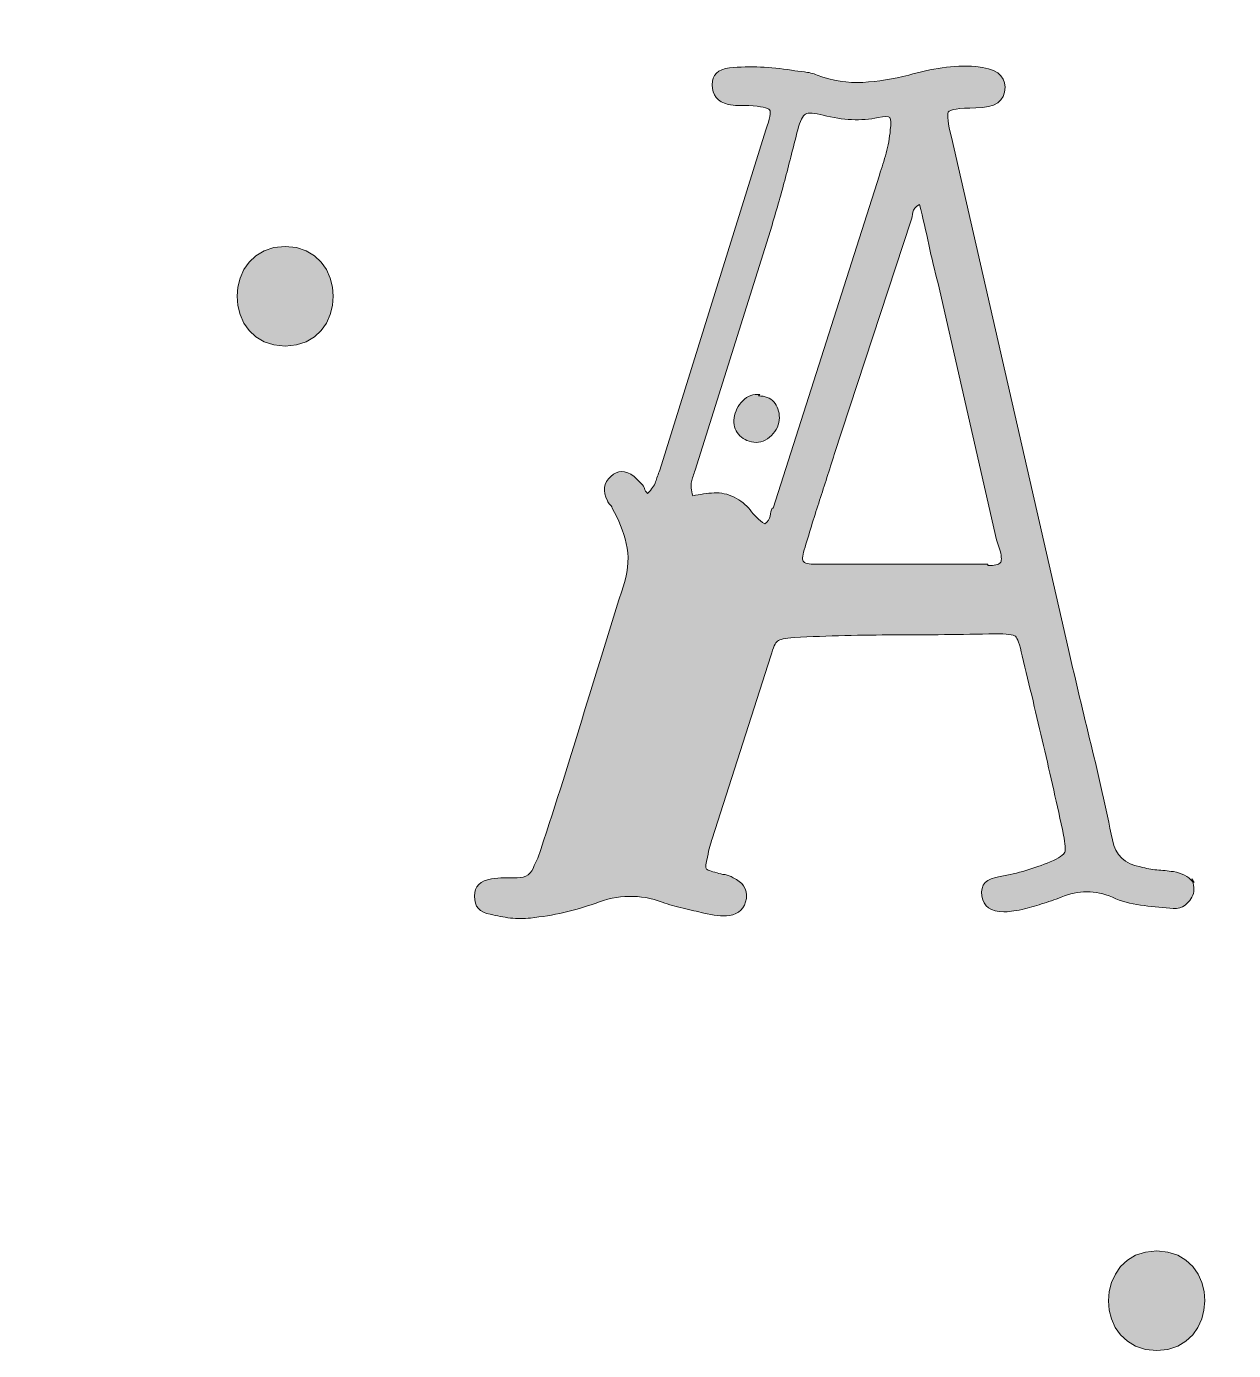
# Model space of a CAD drawing. Header units: inches. Extents: x 98 to 986, y -1004 to -77.
# Drawn here: x 351.7 to 452.2, y -945.8 to -835.5 of the extents above; entities that cross this region are included whole.
import ezdxf

# ---------------------------------------------------------------- set-up
doc = ezdxf.new("R2010")
doc.units = ezdxf.units.IN
doc.header["$MEASUREMENT"] = 0
doc.layers.add('Layer 1', color=7, linetype='Continuous')

# ---------------------------------------------------------------- blocks, each defined once
blk = doc.blocks.new('block 2')
at = {"layer": 'Layer 1', "true_color": 0x71020c}
h = blk.add_hatch(color=16, dxfattribs=at)
h.dxf.hatch_style = 2
edge = h.paths.add_edge_path()
edge.add_spline(control_points=[(769.75, -733.53), (768.22, -732.88), (766.48, -732.22), (764.3, -732.22), (751, -731.13), (740.54, -744.21), (734.43, -755.11), (730.94, -761.87), (727.46, -769.5), (724.62, -777.35), (727.02, -766.67), (729.64, -755.11), (732.69, -743.34), (732.69, -743.34), (734.22, -736.15), (734.22, -736.15), (737.05, -725.03), (716.56, -724.81), (713.5, -736.15), (710.6, -748.09), (708.27, -759.86), (706.61, -770.55), (703.33, -775.27), (697.95, -779.34), (692.35, -781.71), (689.09, -783.02), (686.03, -783.67), (683.2, -783.89), (686.47, -774.73), (690.83, -758.17), (687.34, -749.45), (685.6, -745.96), (683.2, -744.21), (680.58, -744.21), (680.15, -744.21), (679.93, -744.43), (679.49, -744.43), (675.35, -744.87), (671.86, -747.48), (669.68, -751.41), (667.28, -754.68), (665.98, -759.26), (665.32, -763.83), (665.1, -764.49), (665.32, -765.36), (665.1, -766.01), (664.67, -774.95), (666.63, -780.84), (670.34, -784.55), (672.08, -786.07), (674.26, -787.38), (676.44, -788.03), (671.43, -800.9), (664.45, -811.36), (657.91, -812.67), (642.87, -815.72), (648.32, -768.41), (659.87, -747.27), (663.36, -741.16), (667.94, -737.02), (672.74, -737.24), (674.26, -737.46), (676.44, -738.33), (678.19, -740.07), (680.58, -742.47), (684.94, -737.67), (682.11, -735.28), (673.61, -728.3), (656.82, -733.1), (647.66, -740.94), (639.23, -748.22), (633.5, -759.02), (630.59, -770.31), (623.56, -788.27), (603.6, -792.4), (594.25, -793.27), (597.3, -779.75), (600.14, -767.76), (601.01, -762.53), (601.01, -762.53), (602.54, -760.56), (602.54, -760.56), (606.46, -755.33), (610.6, -749.88), (611.26, -749.23), (623.25, -734.4), (633.49, -716.74), (640.03, -701.7), (651.15, -675.98), (647.01, -663.33), (637.64, -662.9), (612.78, -661.81), (592.51, -709.77), (581.17, -755.77), (580.15, -759.7), (579.05, -764.61), (577.97, -770.1), (577.97, -770.1), (576.59, -773.86), (576.59, -773.86), (573.75, -781.06), (561.33, -816.15), (551.52, -815.07), (533.64, -813.32), (581.38, -734.62), (549.56, -732.22), (536.26, -731.13), (525.79, -744.21), (519.69, -755.11), (516.2, -761.87), (512.71, -769.5), (509.66, -777.35), (509.66, -777.35), (513.58, -761), (513.58, -761), (516.2, -750.1), (520.13, -733.32), (504.86, -732.22), (491.57, -731.13), (481.1, -744.21), (475, -755.11), (471.51, -761.87), (468.02, -769.5), (465.19, -777.35), (467.37, -767.32), (469.98, -756.2), (472.82, -745.09), (472.82, -745.09), (473.25, -743.34), (473.25, -743.34), (473.25, -743.34), (474.13, -739.42), (474.13, -739.42), (476.96, -728.52), (456.03, -728.3), (453.41, -738.98), (450.8, -750.1), (448.7, -760.94), (447.19, -770.83), (443.89, -775.43), (438.63, -779.39), (433.14, -781.71), (429.87, -783.02), (426.82, -783.67), (423.98, -783.89), (427.25, -774.73), (431.61, -758.17), (428.12, -749.45), (426.38, -745.96), (423.98, -744.21), (421.37, -744.21), (420.93, -744.21), (420.71, -744.43), (420.28, -744.43), (416.13, -744.87), (412.65, -747.48), (410.46, -751.41), (408.07, -754.68), (406.76, -759.26), (406.1, -763.83), (405.89, -764.49), (406.1, -765.36), (405.89, -766.01), (405.45, -774.95), (407.41, -780.84), (411.12, -784.55), (412.86, -786.07), (415.04, -787.38), (417.22, -788.03), (412.21, -800.9), (405.23, -811.36), (398.69, -812.67), (383.65, -815.72), (389.1, -768.41), (400.66, -747.27), (404.14, -741.16), (408.72, -737.02), (413.52, -737.24), (415.04, -737.46), (417.22, -738.33), (418.97, -740.07), (421.37, -742.47), (425.73, -737.67), (422.89, -735.28), (414.39, -728.3), (397.6, -733.1), (388.45, -740.94), (380.25, -748.02), (374.62, -758.42), (371.64, -769.37), (371.58, -769.5), (371.49, -769.58), (371.44, -769.72), (365.77, -783.24), (352.25, -815.72), (335.91, -814.63), (313.67, -813.32), (321.73, -769.28), (333.51, -749.23), (341.14, -736.15), (350.73, -737.89), (355.31, -748.79), (356.83, -752.28), (361.19, -749.45), (359.67, -746.18), (359.23, -744.65), (358.58, -743.34), (357.92, -742.04), (354, -735.28), (348.33, -733.53), (343.97, -733.75), (297.54, -735.71), (282.28, -823.57), (327.84, -824.01), (347.18, -824.01), (360.18, -803.81), (369.21, -785.4), (368.57, -805.02), (376.9, -822.02), (394.99, -819.86), (405.01, -818.77), (415.48, -805.04), (422.02, -788.69), (425.94, -788.69), (430.3, -787.82), (434.23, -786.07), (438.54, -784.26), (442.66, -781.65), (446.11, -778.47), (444.33, -792.28), (443.86, -803.59), (444.91, -810.05), (447.53, -827.71), (453.41, -827.71), (459.52, -808.09), (464.1, -793.7), (471.07, -770.81), (480.01, -754.9), (481.97, -751.63), (489.17, -740.94), (493.09, -741.82), (497.45, -742.47), (494.4, -756.2), (493.75, -760.35), (489.61, -782.15), (488.08, -800.9), (489.61, -810.05), (492.22, -827.71), (498.11, -827.71), (504.21, -808.09), (508.79, -793.7), (515.77, -770.81), (524.7, -754.9), (526.66, -751.63), (533.64, -740.94), (537.78, -741.82), (548.03, -743.78), (517.51, -822.7), (547.81, -822.7), (558.66, -822.7), (567.7, -806.83), (574.58, -790.81), (572.77, -804.46), (571.69, -819.04), (572.45, -831.2), (574.85, -871.75), (601.88, -866.95), (606.24, -832.51), (606.9, -828.15), (607.11, -823.79), (606.68, -819.43), (605.81, -810.27), (603.41, -801.99), (598.83, -797.41), (607.54, -795.9), (620.1, -792.05), (628.62, -782.05), (626.88, -803.04), (635.1, -822.14), (654.2, -819.86), (664.23, -818.77), (674.7, -805.04), (681.24, -788.69), (685.16, -788.69), (689.52, -787.82), (693.45, -786.07), (697.84, -784.23), (702.03, -781.55), (705.51, -778.29), (703.7, -792.22), (703.2, -803.64), (704.35, -810.05), (706.97, -827.71), (712.85, -827.71), (718.96, -808.09), (723.53, -793.7), (730.51, -770.81), (739.45, -754.9), (741.41, -751.63), (748.6, -740.94), (752.53, -741.82), (753.84, -742.04), (753.4, -743.78), (754.49, -745.3), (764.08, -756.64), (779.34, -738.98), (769.75, -733.53)], knot_values=[0, 0, 0, 0, 1, 1, 1, 2, 2, 2, 3, 3, 3, 4, 4, 4, 5, 5, 5, 6, 6, 6, 7, 7, 7, 8, 8, 8, 9, 9, 9, 10, 10, 10, 11, 11, 11, 12, 12, 12, 13, 13, 13, 14, 14, 14, 15, 15, 15, 16, 16, 16, 17, 17, 17, 18, 18, 18, 19, 19, 19, 20, 20, 20, 21, 21, 21, 22, 22, 22, 23, 23, 23, 24, 24, 24, 25, 25, 25, 26, 26, 26, 27, 27, 27, 28, 28, 28, 29, 29, 29, 30, 30, 30, 31, 31, 31, 32, 32, 32, 33, 33, 33, 34, 34, 34, 35, 35, 35, 36, 36, 36, 37, 37, 37, 38, 38, 38, 39, 39, 39, 40, 40, 40, 41, 41, 41, 42, 42, 42, 43, 43, 43, 44, 44, 44, 45, 45, 45, 46, 46, 46, 47, 47, 47, 48, 48, 48, 49, 49, 49, 50, 50, 50, 51, 51, 51, 52, 52, 52, 53, 53, 53, 54, 54, 54, 55, 55, 55, 56, 56, 56, 57, 57, 57, 58, 58, 58, 59, 59, 59, 60, 60, 60, 61, 61, 61, 62, 62, 62, 63, 63, 63, 64, 64, 64, 65, 65, 65, 66, 66, 66, 67, 67, 67, 68, 68, 68, 69, 69, 69, 70, 70, 70, 71, 71, 71, 72, 72, 72, 73, 73, 73, 74, 74, 74, 75, 75, 75, 76, 76, 76, 77, 77, 77, 78, 78, 78, 79, 79, 79, 80, 80, 80, 81, 81, 81, 82, 82, 82, 83, 83, 83, 84, 84, 84, 85, 85, 85, 86, 86, 86, 87, 87, 87, 88, 88, 88, 89, 89, 89, 90, 90, 90, 91, 91, 91, 92, 92, 92, 93, 93, 93, 94, 94, 94, 95, 95, 95, 96, 96, 96, 97, 97, 97, 98, 98, 98, 99, 99, 99, 100, 100, 100, 101, 101, 101, 102, 102, 102, 102], degree=3, periodic=1)
edge = h.paths.add_edge_path()
edge.add_spline(control_points=[(603.85, -748.14), (603.85, -748.14), (604.93, -743.12), (604.93, -743.12), (607.55, -733.53), (622.37, -666.82), (638.07, -670.09), (642.65, -671.18), (644.17, -680.99), (635.67, -700.39), (629.13, -715), (619.32, -732.22), (607.55, -746.61), (607.11, -747.27), (604.93, -750.1), (602.32, -753.59), (602.75, -751.84), (603.19, -750.1), (603.85, -748.14)], knot_values=[0, 0, 0, 0, 1, 1, 1, 2, 2, 2, 3, 3, 3, 4, 4, 4, 5, 5, 5, 6, 6, 6, 6], degree=3, periodic=1)
edge = h.paths.add_edge_path()
edge.add_spline(control_points=[(418.97, -783.24), (417.66, -782.8), (415.92, -781.93), (414.82, -780.84), (411.99, -778), (410.25, -773.21), (410.9, -765.58), (410.9, -764.92), (410.9, -764.27), (410.9, -763.62), (411.56, -759.69), (412.65, -755.99), (414.39, -753.37), (415.7, -750.97), (417.88, -749.45), (420.06, -749.23), (420.06, -749.23), (420.49, -749.01), (420.49, -749.01), (421.58, -749.23), (422.45, -749.88), (423.54, -751.84), (426.38, -759.04), (421.58, -775.83), (418.97, -783.24)], knot_values=[0, 0, 0, 0, 1, 1, 1, 2, 2, 2, 3, 3, 3, 4, 4, 4, 5, 5, 5, 6, 6, 6, 7, 7, 7, 8, 8, 8, 8], degree=3, periodic=1)
edge = h.paths.add_edge_path()
edge.add_spline(control_points=[(601.66, -820.52), (602.1, -824.44), (601.88, -828.8), (601.45, -832.73), (598.83, -853.22), (582.04, -864.12), (586.41, -832.51), (587.93, -822.7), (590.33, -810.71), (592.73, -799.37), (597.96, -801.99), (601.01, -810.71), (601.66, -820.52)], knot_values=[0, 0, 0, 0, 1, 1, 1, 2, 2, 2, 3, 3, 3, 4, 4, 4, 4], degree=3, periodic=1)
edge = h.paths.add_edge_path()
edge.add_spline(control_points=[(678.19, -783.24), (676.88, -782.8), (675.13, -781.93), (674.04, -780.84), (671.21, -778), (669.47, -773.21), (670.12, -765.58), (670.12, -764.92), (670.12, -764.27), (670.12, -763.62), (670.77, -759.69), (671.86, -755.99), (673.61, -753.37), (674.91, -750.97), (677.1, -749.45), (679.27, -749.23), (679.27, -749.23), (679.71, -749.01), (679.71, -749.01), (680.8, -749.23), (681.67, -749.88), (682.76, -751.84), (685.6, -759.04), (680.8, -775.83), (678.19, -783.24)], knot_values=[0, 0, 0, 0, 1, 1, 1, 2, 2, 2, 3, 3, 3, 4, 4, 4, 5, 5, 5, 6, 6, 6, 7, 7, 7, 8, 8, 8, 8], degree=3, periodic=1)
h = blk.add_hatch(color=16, dxfattribs=at)
h.dxf.hatch_style = 2
edge = h.paths.add_edge_path()
edge.add_spline(control_points=[(444.46, -908.71), (445.27, -908.82), (446.08, -908.9), (446.89, -908.97), (447.71, -909.1), (448.32, -908.8), (448.73, -908.05), (448.97, -907.63), (448.96, -907.18), (448.77, -906.7), (448.42, -906.32), (447.92, -906.04), (447.2, -905.92), (446.73, -905.85), (446.27, -905.8), (445.83, -905.77), (445.39, -905.74), (444.93, -905.65), (444.46, -905.51), (443.17, -905.31), (442.39, -904.57), (442.12, -903.28), (441.58, -900.64), (440.99, -898), (440.35, -895.35), (439.7, -892.71), (439.07, -890.07), (438.47, -887.43), (438.47, -887.43), (428.71, -844.77), (428.71, -844.77), (428.44, -843.62), (428.36, -842.93), (428.46, -842.69), (428.56, -842.45), (429.32, -842.33), (430.74, -842.33), (432.37, -842.33), (433.18, -841.76), (433.18, -840.61), (433.18, -839.59), (432.37, -839.02), (430.74, -838.88), (429.8, -838.81), (428.87, -838.85), (427.95, -838.98), (427.04, -839.12), (426.11, -839.32), (425.16, -839.59), (423.87, -839.93), (422.6, -840.13), (421.35, -840.2), (420.09, -840.27), (418.83, -840.06), (417.54, -839.59), (417.2, -839.45), (416.84, -839.37), (416.47, -839.33), (416.1, -839.3), (415.75, -839.25), (415.41, -839.18), (414.52, -839.05), (413.66, -838.97), (412.82, -838.93), (411.97, -838.89), (411.11, -838.91), (410.23, -838.98), (409.28, -839.12), (408.8, -839.59), (408.8, -840.4), (408.8, -841.28), (409.24, -841.82), (410.12, -842.03), (410.39, -842.1), (410.67, -842.13), (410.94, -842.13), (411.21, -842.13), (411.51, -842.13), (411.85, -842.13), (412.87, -842.2), (413.44, -842.32), (413.58, -842.49), (413.71, -842.66), (413.61, -843.21), (413.27, -844.16), (413.27, -844.16), (404.44, -872.5), (404.44, -872.5), (404.3, -872.84), (404.18, -873.16), (404.08, -873.47), (403.98, -873.77), (403.76, -874.09), (403.42, -874.43), (403.28, -874.3), (403.2, -874.16), (403.17, -874.02), (403.13, -873.89), (403.05, -873.75), (402.91, -873.62), (402.91, -873.62), (402.3, -873.01), (402.3, -873.01), (401.56, -872.47), (400.92, -872.47), (400.37, -873.01), (399.76, -873.55), (399.66, -874.23), (400.07, -875.04), (400.14, -875.18), (400.2, -875.28), (400.27, -875.34), (400.34, -875.41), (400.41, -875.51), (400.48, -875.65), (401.02, -876.6), (401.4, -877.58), (401.64, -878.59), (401.88, -879.61), (401.83, -880.7), (401.49, -881.85), (400.27, -885.71), (399.08, -889.53), (397.93, -893.32), (396.78, -897.12), (395.56, -900.94), (394.28, -904.8), (394.28, -904.8), (393.97, -905.41), (393.97, -905.41), (393.77, -906.09), (393.3, -906.43), (392.55, -906.43), (392.21, -906.43), (391.86, -906.43), (391.49, -906.43), (391.11, -906.43), (390.76, -906.46), (390.42, -906.53), (389.47, -906.67), (389, -907.14), (389, -907.95), (389, -908.83), (389.44, -909.34), (390.32, -909.47), (390.86, -909.61), (391.42, -909.71), (391.99, -909.78), (392.57, -909.85), (393.13, -909.85), (393.67, -909.78), (395.56, -909.58), (397.36, -909.17), (399.05, -908.56), (400.95, -907.82), (402.81, -907.78), (404.64, -908.46), (405.18, -908.66), (405.76, -908.83), (406.37, -908.97), (406.98, -909.1), (407.55, -909.24), (408.09, -909.37), (408.91, -909.58), (409.62, -909.64), (410.23, -909.58), (411.04, -909.44), (411.51, -908.97), (411.65, -908.15), (411.71, -907.34), (411.34, -906.77), (410.53, -906.43), (410.33, -906.29), (410.11, -906.21), (409.87, -906.17), (409.63, -906.14), (409.41, -906.09), (409.21, -906.02), (408.67, -905.89), (408.36, -905.77), (408.3, -905.67), (408.23, -905.57), (408.26, -905.24), (408.4, -904.7), (408.53, -904.02), (408.67, -903.52), (408.8, -903.18), (408.8, -903.18), (413.68, -887.94), (413.68, -887.94), (413.88, -887.26), (414.07, -886.86), (414.24, -886.72), (414.41, -886.59), (414.86, -886.49), (415.61, -886.42), (418.45, -886.28), (421.25, -886.21), (423.99, -886.21), (426.73, -886.21), (429.53, -886.18), (432.37, -886.11), (433.32, -886.11), (433.88, -886.18), (434.05, -886.32), (434.21, -886.45), (434.4, -886.99), (434.61, -887.94), (435.22, -890.45), (435.81, -892.94), (436.38, -895.41), (436.96, -897.88), (437.52, -900.37), (438.06, -902.87), (438.19, -903.62), (438.23, -904.09), (438.16, -904.29), (438.09, -904.5), (437.69, -904.77), (436.94, -905.11), (436.26, -905.38), (435.59, -905.62), (434.91, -905.82), (434.23, -906.02), (433.52, -906.19), (432.78, -906.33), (431.63, -906.46), (431.12, -907), (431.25, -907.95), (431.39, -908.83), (432, -909.27), (433.08, -909.27), (433.42, -909.27), (433.93, -909.2), (434.61, -909.07), (435.15, -908.93), (435.69, -908.78), (436.23, -908.61), (436.77, -908.44), (437.31, -908.26), (437.86, -908.05), (439.28, -907.44), (440.7, -907.44), (442.12, -908.05), (442.87, -908.39), (443.64, -908.61), (444.46, -908.71)], knot_values=[0, 0, 0, 0, 1, 1, 1, 2, 2, 2, 3, 3, 3, 4, 4, 4, 5, 5, 5, 6, 6, 6, 7, 7, 7, 8, 8, 8, 9, 9, 9, 10, 10, 10, 11, 11, 11, 12, 12, 12, 13, 13, 13, 14, 14, 14, 15, 15, 15, 16, 16, 16, 17, 17, 17, 18, 18, 18, 19, 19, 19, 20, 20, 20, 21, 21, 21, 22, 22, 22, 23, 23, 23, 24, 24, 24, 25, 25, 25, 26, 26, 26, 27, 27, 27, 28, 28, 28, 29, 29, 29, 30, 30, 30, 31, 31, 31, 32, 32, 32, 33, 33, 33, 34, 34, 34, 35, 35, 35, 36, 36, 36, 37, 37, 37, 38, 38, 38, 39, 39, 39, 40, 40, 40, 41, 41, 41, 42, 42, 42, 43, 43, 43, 44, 44, 44, 45, 45, 45, 46, 46, 46, 47, 47, 47, 48, 48, 48, 49, 49, 49, 50, 50, 50, 51, 51, 51, 52, 52, 52, 53, 53, 53, 54, 54, 54, 55, 55, 55, 56, 56, 56, 57, 57, 57, 58, 58, 58, 59, 59, 59, 60, 60, 60, 61, 61, 61, 62, 62, 62, 63, 63, 63, 64, 64, 64, 65, 65, 65, 66, 66, 66, 67, 67, 67, 68, 68, 68, 69, 69, 69, 70, 70, 70, 71, 71, 71, 72, 72, 72, 73, 73, 73, 74, 74, 74, 75, 75, 75, 76, 76, 76, 77, 77, 77, 78, 78, 78, 79, 79, 79, 80, 80, 80, 81, 81, 81, 82, 82, 82, 82], degree=3, periodic=1)
edge = h.paths.add_edge_path()
edge.add_spline(control_points=[(413.88, -875.65), (413.88, -875.65), (413.78, -875.65), (413.78, -875.65), (413.71, -875.85), (413.66, -876.07), (413.63, -876.31), (413.59, -876.55), (413.44, -876.77), (413.17, -876.97), (412.7, -876.63), (412.29, -876.24), (411.95, -875.8), (411.61, -875.36), (411.17, -875.01), (410.63, -874.74), (410.09, -874.47), (409.53, -874.35), (408.96, -874.38), (408.38, -874.42), (407.79, -874.5), (407.18, -874.63), (407.04, -874.16), (407.01, -873.77), (407.08, -873.47), (407.14, -873.16), (407.25, -872.84), (407.38, -872.5), (407.38, -872.5), (413.78, -852.08), (413.78, -852.08), (414.19, -850.73), (414.56, -849.41), (414.9, -848.12), (415.24, -846.84), (415.57, -845.52), (415.92, -844.16), (416.12, -843.42), (416.34, -842.98), (416.57, -842.84), (416.81, -842.7), (417.3, -842.74), (418.05, -842.94), (419.67, -843.35), (421.2, -843.42), (422.62, -843.14), (423.16, -843.01), (423.48, -843.01), (423.59, -843.14), (423.69, -843.28), (423.7, -843.62), (423.63, -844.16), (423.57, -844.84), (423.45, -845.48), (423.28, -846.09), (423.11, -846.7), (422.92, -847.31), (422.72, -847.92), (422.72, -847.92), (413.88, -875.65), (413.88, -875.65)], knot_values=[0, 0, 0, 0, 1, 1, 1, 2, 2, 2, 3, 3, 3, 4, 4, 4, 5, 5, 5, 6, 6, 6, 7, 7, 7, 8, 8, 8, 9, 9, 9, 10, 10, 10, 11, 11, 11, 12, 12, 12, 13, 13, 13, 14, 14, 14, 15, 15, 15, 16, 16, 16, 17, 17, 17, 18, 18, 18, 19, 19, 19, 20, 20, 20, 20], degree=3, periodic=1)
edge = h.paths.add_edge_path()
edge.add_spline(control_points=[(432.78, -880.22), (432.64, -880.36), (432.3, -880.43), (431.76, -880.43), (431.76, -880.43), (431.76, -880.32), (431.76, -880.32), (431.76, -880.32), (417.44, -880.32), (417.44, -880.32), (416.83, -880.32), (416.47, -880.24), (416.37, -880.07), (416.27, -879.9), (416.32, -879.51), (416.53, -878.9), (416.93, -877.55), (417.34, -876.24), (417.74, -874.99), (418.15, -873.74), (418.56, -872.47), (418.96, -871.18), (418.96, -871.18), (425.36, -851.68), (425.36, -851.68), (425.43, -851.47), (425.48, -851.25), (425.51, -851.02), (425.55, -850.78), (425.73, -850.56), (426.07, -850.36), (426.34, -851.51), (426.6, -852.63), (426.84, -853.71), (427.07, -854.79), (427.32, -855.88), (427.6, -856.96), (427.6, -856.96), (432.47, -878.29), (432.47, -878.29), (432.47, -878.29), (432.78, -879.2), (432.78, -879.2), (432.91, -879.75), (432.91, -880.09), (432.78, -880.22)], knot_values=[0, 0, 0, 0, 1, 1, 1, 2, 2, 2, 3, 3, 3, 4, 4, 4, 5, 5, 5, 6, 6, 6, 7, 7, 7, 8, 8, 8, 9, 9, 9, 10, 10, 10, 11, 11, 11, 12, 12, 12, 13, 13, 13, 14, 14, 14, 15, 15, 15, 15], degree=3, periodic=1)
h = blk.add_hatch(color=16, dxfattribs=at)
h.dxf.hatch_style = 2
edge = h.paths.add_edge_path()
edge.add_spline(control_points=[(373.24, -853.87), (367.9, -853.87), (367.89, -862.16), (373.24, -862.16), (378.57, -862.16), (378.58, -853.87), (373.24, -853.87)], knot_values=[0, 0, 0, 0, 1, 1, 1, 2, 2, 2, 2], degree=3, periodic=1)
h = blk.add_hatch(color=16, dxfattribs=at)
h.dxf.hatch_style = 2
edge = h.paths.add_edge_path()
edge.add_spline(control_points=[(412.66, -866.31), (412.66, -866.31), (412.76, -866.2), (412.76, -866.2), (412.22, -866.14), (411.75, -866.31), (411.34, -866.71), (410.94, -867.12), (410.7, -867.59), (410.63, -868.13), (410.56, -868.68), (410.68, -869.13), (410.99, -869.5), (411.29, -869.88), (411.71, -870.1), (412.26, -870.16), (412.8, -870.23), (413.29, -870.05), (413.73, -869.6), (414.17, -869.17), (414.39, -868.68), (414.39, -868.13), (414.39, -867.59), (414.24, -867.15), (413.93, -866.81), (413.63, -866.48), (413.2, -866.31), (412.66, -866.31)], knot_values=[0, 0, 0, 0, 1, 1, 1, 2, 2, 2, 3, 3, 3, 4, 4, 4, 5, 5, 5, 6, 6, 6, 7, 7, 7, 8, 8, 8, 9, 9, 9, 9], degree=3, periodic=1)
h = blk.add_hatch(color=16, dxfattribs=at)
h.dxf.hatch_style = 2
edge = h.paths.add_edge_path()
edge.add_spline(control_points=[(448.73, -906.53), (448.75, -906.59), (448.75, -906.64), (448.77, -906.7), (448.81, -906.75), (448.89, -906.78), (448.93, -906.83), (448.93, -906.83), (448.73, -906.53), (448.73, -906.53)], knot_values=[0, 0, 0, 0, 1, 1, 1, 2, 2, 2, 3, 3, 3, 3], degree=3, periodic=1)
h = blk.add_hatch(color=16, dxfattribs=at)
h.dxf.hatch_style = 2
edge = h.paths.add_edge_path()
edge.add_spline(control_points=[(445.81, -937.5), (440.47, -937.5), (440.46, -945.79), (445.81, -945.79), (451.14, -945.79), (451.15, -937.5), (445.81, -937.5)], knot_values=[0, 0, 0, 0, 1, 1, 1, 2, 2, 2, 2], degree=3, periodic=1)
at = {"layer": 'Layer 1', "lineweight": 0}
for points, knots in [([(769.75, -733.53), (768.22, -732.88), (766.48, -732.22), (764.3, -732.22), (751, -731.13), (740.54, -744.21), (734.43, -755.11), (730.94, -761.87), (727.46, -769.5), (724.62, -777.35), (727.02, -766.67), (729.64, -755.11), (732.69, -743.34), (732.69, -743.34), (734.22, -736.15), (734.22, -736.15), (737.05, -725.03), (716.56, -724.81), (713.5, -736.15), (710.6, -748.09), (708.27, -759.86), (706.61, -770.55), (703.33, -775.27), (697.95, -779.34), (692.35, -781.71), (689.09, -783.02), (686.03, -783.67), (683.2, -783.89), (686.47, -774.73), (690.83, -758.17), (687.34, -749.45), (685.6, -745.96), (683.2, -744.21), (680.58, -744.21), (680.15, -744.21), (679.93, -744.43), (679.49, -744.43), (675.35, -744.87), (671.86, -747.48), (669.68, -751.41), (667.28, -754.68), (665.98, -759.26), (665.32, -763.83), (665.1, -764.49), (665.32, -765.36), (665.1, -766.01), (664.67, -774.95), (666.63, -780.84), (670.34, -784.55), (672.08, -786.07), (674.26, -787.38), (676.44, -788.03), (671.43, -800.9), (664.45, -811.36), (657.91, -812.67), (642.87, -815.72), (648.32, -768.41), (659.87, -747.27), (663.36, -741.16), (667.94, -737.02), (672.74, -737.24), (674.26, -737.46), (676.44, -738.33), (678.19, -740.07), (680.58, -742.47), (684.94, -737.67), (682.11, -735.28), (673.61, -728.3), (656.82, -733.1), (647.66, -740.94), (639.23, -748.22), (633.5, -759.02), (630.59, -770.31), (623.56, -788.27), (603.6, -792.4), (594.25, -793.27), (597.3, -779.75), (600.14, -767.76), (601.01, -762.53), (601.01, -762.53), (602.54, -760.56), (602.54, -760.56), (606.46, -755.33), (610.6, -749.88), (611.26, -749.23), (623.25, -734.4), (633.49, -716.74), (640.03, -701.7), (651.15, -675.98), (647.01, -663.33), (637.64, -662.9), (612.78, -661.81), (592.51, -709.77), (581.17, -755.77), (580.15, -759.7), (579.05, -764.61), (577.97, -770.1), (577.97, -770.1), (576.59, -773.86), (576.59, -773.86), (573.75, -781.06), (561.33, -816.15), (551.52, -815.07), (533.64, -813.32), (581.38, -734.62), (549.56, -732.22), (536.26, -731.13), (525.79, -744.21), (519.69, -755.11), (516.2, -761.87), (512.71, -769.5), (509.66, -777.35), (509.66, -777.35), (513.58, -761), (513.58, -761), (516.2, -750.1), (520.13, -733.32), (504.86, -732.22), (491.57, -731.13), (481.1, -744.21), (475, -755.11), (471.51, -761.87), (468.02, -769.5), (465.19, -777.35), (467.37, -767.32), (469.98, -756.2), (472.82, -745.09), (472.82, -745.09), (473.25, -743.34), (473.25, -743.34), (473.25, -743.34), (474.13, -739.42), (474.13, -739.42), (476.96, -728.52), (456.03, -728.3), (453.41, -738.98), (450.8, -750.1), (448.7, -760.94), (447.19, -770.83), (443.89, -775.43), (438.63, -779.39), (433.14, -781.71), (429.87, -783.02), (426.82, -783.67), (423.98, -783.89), (427.25, -774.73), (431.61, -758.17), (428.12, -749.45), (426.38, -745.96), (423.98, -744.21), (421.37, -744.21), (420.93, -744.21), (420.71, -744.43), (420.28, -744.43), (416.13, -744.87), (412.65, -747.48), (410.46, -751.41), (408.07, -754.68), (406.76, -759.26), (406.1, -763.83), (405.89, -764.49), (406.1, -765.36), (405.89, -766.01), (405.45, -774.95), (407.41, -780.84), (411.12, -784.55), (412.86, -786.07), (415.04, -787.38), (417.22, -788.03), (412.21, -800.9), (405.23, -811.36), (398.69, -812.67), (383.65, -815.72), (389.1, -768.41), (400.66, -747.27), (404.14, -741.16), (408.72, -737.02), (413.52, -737.24), (415.04, -737.46), (417.22, -738.33), (418.97, -740.07), (421.37, -742.47), (425.73, -737.67), (422.89, -735.28), (414.39, -728.3), (397.6, -733.1), (388.45, -740.94), (380.25, -748.02), (374.62, -758.42), (371.64, -769.37), (371.58, -769.5), (371.49, -769.58), (371.44, -769.72), (365.77, -783.24), (352.25, -815.72), (335.91, -814.63), (313.67, -813.32), (321.73, -769.28), (333.51, -749.23), (341.14, -736.15), (350.73, -737.89), (355.31, -748.79), (356.83, -752.28), (361.19, -749.45), (359.67, -746.18), (359.23, -744.65), (358.58, -743.34), (357.92, -742.04), (354, -735.28), (348.33, -733.53), (343.97, -733.75), (297.54, -735.71), (282.28, -823.57), (327.84, -824.01), (347.18, -824.01), (360.18, -803.81), (369.21, -785.4), (368.57, -805.02), (376.9, -822.02), (394.99, -819.86), (405.01, -818.77), (415.48, -805.04), (422.02, -788.69), (425.94, -788.69), (430.3, -787.82), (434.23, -786.07), (438.54, -784.26), (442.66, -781.65), (446.11, -778.47), (444.33, -792.28), (443.86, -803.59), (444.91, -810.05), (447.53, -827.71), (453.41, -827.71), (459.52, -808.09), (464.1, -793.7), (471.07, -770.81), (480.01, -754.9), (481.97, -751.63), (489.17, -740.94), (493.09, -741.82), (497.45, -742.47), (494.4, -756.2), (493.75, -760.35), (489.61, -782.15), (488.08, -800.9), (489.61, -810.05), (492.22, -827.71), (498.11, -827.71), (504.21, -808.09), (508.79, -793.7), (515.77, -770.81), (524.7, -754.9), (526.66, -751.63), (533.64, -740.94), (537.78, -741.82), (548.03, -743.78), (517.51, -822.7), (547.81, -822.7), (558.66, -822.7), (567.7, -806.83), (574.58, -790.81), (572.77, -804.46), (571.69, -819.04), (572.45, -831.2), (574.85, -871.75), (601.88, -866.95), (606.24, -832.51), (606.9, -828.15), (607.11, -823.79), (606.68, -819.43), (605.81, -810.27), (603.41, -801.99), (598.83, -797.41), (607.54, -795.9), (620.1, -792.05), (628.62, -782.05), (626.88, -803.04), (635.1, -822.14), (654.2, -819.86), (664.23, -818.77), (674.7, -805.04), (681.24, -788.69), (685.16, -788.69), (689.52, -787.82), (693.45, -786.07), (697.84, -784.23), (702.03, -781.55), (705.51, -778.29), (703.7, -792.22), (703.2, -803.64), (704.35, -810.05), (706.97, -827.71), (712.85, -827.71), (718.96, -808.09), (723.53, -793.7), (730.51, -770.81), (739.45, -754.9), (741.41, -751.63), (748.6, -740.94), (752.53, -741.82), (753.84, -742.04), (753.4, -743.78), (754.49, -745.3), (764.08, -756.64), (779.34, -738.98), (769.75, -733.53)], [0, 0, 0, 0, 1, 1, 1, 2, 2, 2, 3, 3, 3, 4, 4, 4, 5, 5, 5, 6, 6, 6, 7, 7, 7, 8, 8, 8, 9, 9, 9, 10, 10, 10, 11, 11, 11, 12, 12, 12, 13, 13, 13, 14, 14, 14, 15, 15, 15, 16, 16, 16, 17, 17, 17, 18, 18, 18, 19, 19, 19, 20, 20, 20, 21, 21, 21, 22, 22, 22, 23, 23, 23, 24, 24, 24, 25, 25, 25, 26, 26, 26, 27, 27, 27, 28, 28, 28, 29, 29, 29, 30, 30, 30, 31, 31, 31, 32, 32, 32, 33, 33, 33, 34, 34, 34, 35, 35, 35, 36, 36, 36, 37, 37, 37, 38, 38, 38, 39, 39, 39, 40, 40, 40, 41, 41, 41, 42, 42, 42, 43, 43, 43, 44, 44, 44, 45, 45, 45, 46, 46, 46, 47, 47, 47, 48, 48, 48, 49, 49, 49, 50, 50, 50, 51, 51, 51, 52, 52, 52, 53, 53, 53, 54, 54, 54, 55, 55, 55, 56, 56, 56, 57, 57, 57, 58, 58, 58, 59, 59, 59, 60, 60, 60, 61, 61, 61, 62, 62, 62, 63, 63, 63, 64, 64, 64, 65, 65, 65, 66, 66, 66, 67, 67, 67, 68, 68, 68, 69, 69, 69, 70, 70, 70, 71, 71, 71, 72, 72, 72, 73, 73, 73, 74, 74, 74, 75, 75, 75, 76, 76, 76, 77, 77, 77, 78, 78, 78, 79, 79, 79, 80, 80, 80, 81, 81, 81, 82, 82, 82, 83, 83, 83, 84, 84, 84, 85, 85, 85, 86, 86, 86, 87, 87, 87, 88, 88, 88, 89, 89, 89, 90, 90, 90, 91, 91, 91, 92, 92, 92, 93, 93, 93, 94, 94, 94, 95, 95, 95, 96, 96, 96, 97, 97, 97, 98, 98, 98, 99, 99, 99, 100, 100, 100, 101, 101, 101, 102, 102, 102, 102]), ([(444.46, -908.71), (445.27, -908.82), (446.08, -908.9), (446.89, -908.97), (447.71, -909.1), (448.32, -908.8), (448.73, -908.05), (448.97, -907.63), (448.96, -907.18), (448.77, -906.7), (448.42, -906.32), (447.92, -906.04), (447.2, -905.92), (446.73, -905.85), (446.27, -905.8), (445.83, -905.77), (445.39, -905.74), (444.93, -905.65), (444.46, -905.51), (443.17, -905.31), (442.39, -904.57), (442.12, -903.28), (441.58, -900.64), (440.99, -898), (440.35, -895.35), (439.7, -892.71), (439.07, -890.07), (438.47, -887.43), (438.47, -887.43), (428.71, -844.77), (428.71, -844.77), (428.44, -843.62), (428.36, -842.93), (428.46, -842.69), (428.56, -842.45), (429.32, -842.33), (430.74, -842.33), (432.37, -842.33), (433.18, -841.76), (433.18, -840.61), (433.18, -839.59), (432.37, -839.02), (430.74, -838.88), (429.8, -838.81), (428.87, -838.85), (427.95, -838.98), (427.04, -839.12), (426.11, -839.32), (425.16, -839.59), (423.87, -839.93), (422.6, -840.13), (421.35, -840.2), (420.09, -840.27), (418.83, -840.06), (417.54, -839.59), (417.2, -839.45), (416.84, -839.37), (416.47, -839.33), (416.1, -839.3), (415.75, -839.25), (415.41, -839.18), (414.52, -839.05), (413.66, -838.97), (412.82, -838.93), (411.97, -838.89), (411.11, -838.91), (410.23, -838.98), (409.28, -839.12), (408.8, -839.59), (408.8, -840.4), (408.8, -841.28), (409.24, -841.82), (410.12, -842.03), (410.39, -842.1), (410.67, -842.13), (410.94, -842.13), (411.21, -842.13), (411.51, -842.13), (411.85, -842.13), (412.87, -842.2), (413.44, -842.32), (413.58, -842.49), (413.71, -842.66), (413.61, -843.21), (413.27, -844.16), (413.27, -844.16), (404.44, -872.5), (404.44, -872.5), (404.3, -872.84), (404.18, -873.16), (404.08, -873.47), (403.98, -873.77), (403.76, -874.09), (403.42, -874.43), (403.28, -874.3), (403.2, -874.16), (403.17, -874.02), (403.13, -873.89), (403.05, -873.75), (402.91, -873.62), (402.91, -873.62), (402.3, -873.01), (402.3, -873.01), (401.56, -872.47), (400.92, -872.47), (400.37, -873.01), (399.76, -873.55), (399.66, -874.23), (400.07, -875.04), (400.14, -875.18), (400.2, -875.28), (400.27, -875.34), (400.34, -875.41), (400.41, -875.51), (400.48, -875.65), (401.02, -876.6), (401.4, -877.58), (401.64, -878.59), (401.88, -879.61), (401.83, -880.7), (401.49, -881.85), (400.27, -885.71), (399.08, -889.53), (397.93, -893.32), (396.78, -897.12), (395.56, -900.94), (394.28, -904.8), (394.28, -904.8), (393.97, -905.41), (393.97, -905.41), (393.77, -906.09), (393.3, -906.43), (392.55, -906.43), (392.21, -906.43), (391.86, -906.43), (391.49, -906.43), (391.11, -906.43), (390.76, -906.46), (390.42, -906.53), (389.47, -906.67), (389, -907.14), (389, -907.95), (389, -908.83), (389.44, -909.34), (390.32, -909.47), (390.86, -909.61), (391.42, -909.71), (391.99, -909.78), (392.57, -909.85), (393.13, -909.85), (393.67, -909.78), (395.56, -909.58), (397.36, -909.17), (399.05, -908.56), (400.95, -907.82), (402.81, -907.78), (404.64, -908.46), (405.18, -908.66), (405.76, -908.83), (406.37, -908.97), (406.98, -909.1), (407.55, -909.24), (408.09, -909.37), (408.91, -909.58), (409.62, -909.64), (410.23, -909.58), (411.04, -909.44), (411.51, -908.97), (411.65, -908.15), (411.71, -907.34), (411.34, -906.77), (410.53, -906.43), (410.33, -906.29), (410.11, -906.21), (409.87, -906.17), (409.63, -906.14), (409.41, -906.09), (409.21, -906.02), (408.67, -905.89), (408.36, -905.77), (408.3, -905.67), (408.23, -905.57), (408.26, -905.24), (408.4, -904.7), (408.53, -904.02), (408.67, -903.52), (408.8, -903.18), (408.8, -903.18), (413.68, -887.94), (413.68, -887.94), (413.88, -887.26), (414.07, -886.86), (414.24, -886.72), (414.41, -886.59), (414.86, -886.49), (415.61, -886.42), (418.45, -886.28), (421.25, -886.21), (423.99, -886.21), (426.73, -886.21), (429.53, -886.18), (432.37, -886.11), (433.32, -886.11), (433.88, -886.18), (434.05, -886.32), (434.21, -886.45), (434.4, -886.99), (434.61, -887.94), (435.22, -890.45), (435.81, -892.94), (436.38, -895.41), (436.96, -897.88), (437.52, -900.37), (438.06, -902.87), (438.19, -903.62), (438.23, -904.09), (438.16, -904.29), (438.09, -904.5), (437.69, -904.77), (436.94, -905.11), (436.26, -905.38), (435.59, -905.62), (434.91, -905.82), (434.23, -906.02), (433.52, -906.19), (432.78, -906.33), (431.63, -906.46), (431.12, -907), (431.25, -907.95), (431.39, -908.83), (432, -909.27), (433.08, -909.27), (433.42, -909.27), (433.93, -909.2), (434.61, -909.07), (435.15, -908.93), (435.69, -908.78), (436.23, -908.61), (436.77, -908.44), (437.31, -908.26), (437.86, -908.05), (439.28, -907.44), (440.7, -907.44), (442.12, -908.05), (442.87, -908.39), (443.64, -908.61), (444.46, -908.71)], [0, 0, 0, 0, 1, 1, 1, 2, 2, 2, 3, 3, 3, 4, 4, 4, 5, 5, 5, 6, 6, 6, 7, 7, 7, 8, 8, 8, 9, 9, 9, 10, 10, 10, 11, 11, 11, 12, 12, 12, 13, 13, 13, 14, 14, 14, 15, 15, 15, 16, 16, 16, 17, 17, 17, 18, 18, 18, 19, 19, 19, 20, 20, 20, 21, 21, 21, 22, 22, 22, 23, 23, 23, 24, 24, 24, 25, 25, 25, 26, 26, 26, 27, 27, 27, 28, 28, 28, 29, 29, 29, 30, 30, 30, 31, 31, 31, 32, 32, 32, 33, 33, 33, 34, 34, 34, 35, 35, 35, 36, 36, 36, 37, 37, 37, 38, 38, 38, 39, 39, 39, 40, 40, 40, 41, 41, 41, 42, 42, 42, 43, 43, 43, 44, 44, 44, 45, 45, 45, 46, 46, 46, 47, 47, 47, 48, 48, 48, 49, 49, 49, 50, 50, 50, 51, 51, 51, 52, 52, 52, 53, 53, 53, 54, 54, 54, 55, 55, 55, 56, 56, 56, 57, 57, 57, 58, 58, 58, 59, 59, 59, 60, 60, 60, 61, 61, 61, 62, 62, 62, 63, 63, 63, 64, 64, 64, 65, 65, 65, 66, 66, 66, 67, 67, 67, 68, 68, 68, 69, 69, 69, 70, 70, 70, 71, 71, 71, 72, 72, 72, 73, 73, 73, 74, 74, 74, 75, 75, 75, 76, 76, 76, 77, 77, 77, 78, 78, 78, 79, 79, 79, 80, 80, 80, 81, 81, 81, 82, 82, 82, 82]), ([(413.88, -875.65), (413.88, -875.65), (413.78, -875.65), (413.78, -875.65), (413.71, -875.85), (413.66, -876.07), (413.63, -876.31), (413.59, -876.55), (413.44, -876.77), (413.17, -876.97), (412.7, -876.63), (412.29, -876.24), (411.95, -875.8), (411.61, -875.36), (411.17, -875.01), (410.63, -874.74), (410.09, -874.47), (409.53, -874.35), (408.96, -874.38), (408.38, -874.42), (407.79, -874.5), (407.18, -874.63), (407.04, -874.16), (407.01, -873.77), (407.08, -873.47), (407.14, -873.16), (407.25, -872.84), (407.38, -872.5), (407.38, -872.5), (413.78, -852.08), (413.78, -852.08), (414.19, -850.73), (414.56, -849.41), (414.9, -848.12), (415.24, -846.84), (415.57, -845.52), (415.92, -844.16), (416.12, -843.42), (416.34, -842.98), (416.57, -842.84), (416.81, -842.7), (417.3, -842.74), (418.05, -842.94), (419.67, -843.35), (421.2, -843.42), (422.62, -843.14), (423.16, -843.01), (423.48, -843.01), (423.59, -843.14), (423.69, -843.28), (423.7, -843.62), (423.63, -844.16), (423.57, -844.84), (423.45, -845.48), (423.28, -846.09), (423.11, -846.7), (422.92, -847.31), (422.72, -847.92), (422.72, -847.92), (413.88, -875.65), (413.88, -875.65)], [0, 0, 0, 0, 1, 1, 1, 2, 2, 2, 3, 3, 3, 4, 4, 4, 5, 5, 5, 6, 6, 6, 7, 7, 7, 8, 8, 8, 9, 9, 9, 10, 10, 10, 11, 11, 11, 12, 12, 12, 13, 13, 13, 14, 14, 14, 15, 15, 15, 16, 16, 16, 17, 17, 17, 18, 18, 18, 19, 19, 19, 20, 20, 20, 20]), ([(432.78, -880.22), (432.64, -880.36), (432.3, -880.43), (431.76, -880.43), (431.76, -880.43), (431.76, -880.32), (431.76, -880.32), (431.76, -880.32), (417.44, -880.32), (417.44, -880.32), (416.83, -880.32), (416.47, -880.24), (416.37, -880.07), (416.27, -879.9), (416.32, -879.51), (416.53, -878.9), (416.93, -877.55), (417.34, -876.24), (417.74, -874.99), (418.15, -873.74), (418.56, -872.47), (418.96, -871.18), (418.96, -871.18), (425.36, -851.68), (425.36, -851.68), (425.43, -851.47), (425.48, -851.25), (425.51, -851.02), (425.55, -850.78), (425.73, -850.56), (426.07, -850.36), (426.34, -851.51), (426.6, -852.63), (426.84, -853.71), (427.07, -854.79), (427.32, -855.88), (427.6, -856.96), (427.6, -856.96), (432.47, -878.29), (432.47, -878.29), (432.47, -878.29), (432.78, -879.2), (432.78, -879.2), (432.91, -879.75), (432.91, -880.09), (432.78, -880.22)], [0, 0, 0, 0, 1, 1, 1, 2, 2, 2, 3, 3, 3, 4, 4, 4, 5, 5, 5, 6, 6, 6, 7, 7, 7, 8, 8, 8, 9, 9, 9, 10, 10, 10, 11, 11, 11, 12, 12, 12, 13, 13, 13, 14, 14, 14, 15, 15, 15, 15]), ([(373.24, -853.87), (367.9, -853.87), (367.89, -862.16), (373.24, -862.16), (378.57, -862.16), (378.58, -853.87), (373.24, -853.87)], [0, 0, 0, 0, 1, 1, 1, 2, 2, 2, 2]), ([(412.66, -866.31), (412.66, -866.31), (412.76, -866.2), (412.76, -866.2), (412.22, -866.14), (411.75, -866.31), (411.34, -866.71), (410.94, -867.12), (410.7, -867.59), (410.63, -868.13), (410.56, -868.68), (410.68, -869.13), (410.99, -869.5), (411.29, -869.88), (411.71, -870.1), (412.26, -870.16), (412.8, -870.23), (413.29, -870.05), (413.73, -869.6), (414.17, -869.17), (414.39, -868.68), (414.39, -868.13), (414.39, -867.59), (414.24, -867.15), (413.93, -866.81), (413.63, -866.48), (413.2, -866.31), (412.66, -866.31)], [0, 0, 0, 0, 1, 1, 1, 2, 2, 2, 3, 3, 3, 4, 4, 4, 5, 5, 5, 6, 6, 6, 7, 7, 7, 8, 8, 8, 9, 9, 9, 9]), ([(448.73, -906.53), (448.75, -906.59), (448.75, -906.64), (448.77, -906.7), (448.81, -906.75), (448.89, -906.78), (448.93, -906.83), (448.93, -906.83), (448.73, -906.53), (448.73, -906.53)], [0, 0, 0, 0, 1, 1, 1, 2, 2, 2, 3, 3, 3, 3]), ([(445.81, -937.5), (440.47, -937.5), (440.46, -945.79), (445.81, -945.79), (451.14, -945.79), (451.15, -937.5), (445.81, -937.5)], [0, 0, 0, 0, 1, 1, 1, 2, 2, 2, 2])]:
    blk.add_open_spline(points, degree=3, knots=knots, dxfattribs=at)

msp = doc.modelspace()

# ---------------------------------------------------------------- block references
at = {"layer": 'Layer 1'}
msp.add_blockref('block 2', (0, 0), dxfattribs=at)

doc.saveas('drawing.dxf')
